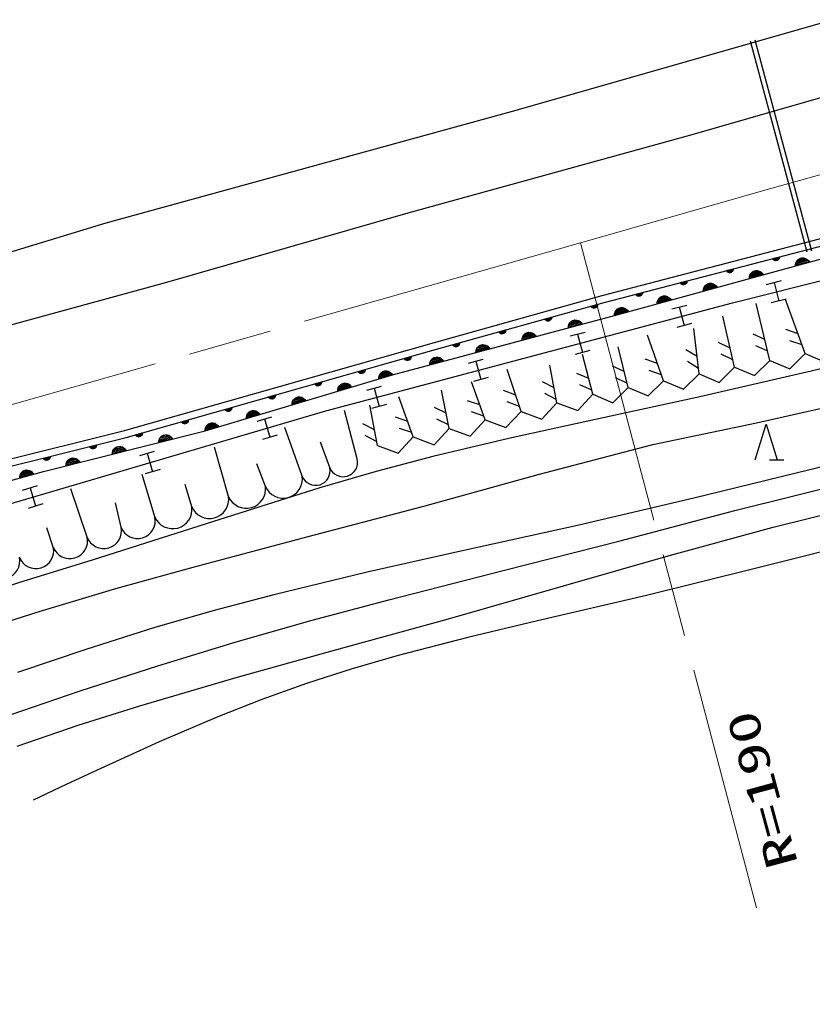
# Model space of a CAD drawing. Units: millimetres, scale not verified. Extents: x 40000 to 680000, y 20000 to 380000.
# Drawn here: x 105489 to 138669, y 253958 to 294539 of the extents above; entities that cross this region are included whole.
import ezdxf
from ezdxf.enums import TextEntityAlignment as Align

# ---------------------------------------------------------------- set-up
doc = ezdxf.new("R2010")
doc.units = ezdxf.units.MM
doc.header["$LTSCALE"] = 1000
doc.linetypes.add('CHAIN', pattern=[18.5, 12, -1.5, 3.5, -1.5])
doc.layers.add('M-BGD', color=7, linetype='Continuous', lineweight=25)
doc.layers.add('M-BMK', color=2, linetype='CHAIN', lineweight=13)
doc.styles.add('ＭＳ ゴシック', font='')
doc.styles.get('ＭＳ ゴシック').set_extended_font_data('MS Gothic')

msp = doc.modelspace()

# ---------------------------------------------------------------- linework, layer by layer
at = {"layer": 'M-BGD'}
for p, q in [((139578, 294539), (126260, 290734)), ((138446, 284798), (136077, 293625)), ((138639, 284850), (136270, 293677)), ((133538, 289693), (143903, 292680)), ((126260, 290734), (109106, 286019)), ((121753, 286443), (133538, 289693)), ((111652, 283544), (121753, 286443)), ((129870, 282994), (141843, 286108)), ((109106, 286019), (93780, 281368)), ((129948, 282704), (141910, 285815)), ((130384, 282152), (142391, 285446)), ((135323, 282688), (142647, 284516)), ((137283, 284592), (137008, 284521)), ((137020, 284504), (137281, 284572)), ((137275, 284551), (137036, 284489)), ((137054, 284475), (137265, 284529)), ((137252, 284507), (137077, 284461)), ((137115, 284452), (137224, 284480)), ((137975, 284351), (138451, 284481)), ((138415, 284510), (137994, 284395)), ((138019, 284441), (138369, 284537)), ((138291, 284554), (138075, 284495)), ((135348, 284089), (135072, 284017)), ((135084, 284001), (135345, 284069)), ((137959, 284269), (138508, 284419)), ((138484, 284452), (137963, 284309)), ((135339, 284048), (135100, 283986)), ((135118, 283971), (135329, 284026)), ((135317, 284003), (135141, 283958)), ((135180, 283948), (135288, 283976)), ((136030, 283739), (136580, 283890)), ((136555, 283922), (136034, 283780)), ((136046, 283822), (136522, 283952)), ((136486, 283981), (136065, 283866)), ((136090, 283911), (136440, 284007)), ((136362, 284025), (136147, 283966)), ((101989, 280908), (111652, 283544)), ((133413, 283586), (133137, 283514)), ((133149, 283498), (133410, 283566)), ((133404, 283545), (133165, 283482)), ((133183, 283468), (133394, 283523)), ((133381, 283500), (133206, 283454)), ((133245, 283445), (133353, 283473)), ((134101, 283210), (134651, 283361)), ((134626, 283393), (134106, 283250)), ((134117, 283292), (134593, 283423)), ((134557, 283452), (134136, 283337)), ((134161, 283382), (134511, 283478)), ((134433, 283496), (134218, 283437)), ((136745, 283455), (137370, 283611)), ((137057, 283533), (137251, 282757)), ((122853, 281030), (129870, 282994)), ((131550, 283101), (131274, 283029)), ((131286, 283013), (131547, 283081)), ((131541, 283060), (131302, 282998)), ((131320, 282983), (131531, 283038)), ((131519, 283016), (131343, 282970)), ((131382, 282961), (131490, 282989)), ((132698, 282864), (132177, 282721)), ((132189, 282763), (132665, 282894)), ((132629, 282923), (132208, 282807)), ((132233, 282853), (132583, 282949)), ((132505, 282967), (132289, 282908)), ((118305, 278168), (135323, 282688)), ((122934, 280742), (129948, 282704)), ((129677, 282609), (129403, 282532)), ((129415, 282516), (129675, 282589)), ((129670, 282568), (129432, 282501)), ((129450, 282487), (129660, 282545)), ((129648, 282523), (129473, 282474)), ((129512, 282465), (129620, 282495)), ((130449, 282364), (130799, 282460)), ((130721, 282477), (130505, 282418)), ((132172, 282681), (132722, 282832)), ((132782, 282427), (133404, 282592)), ((133093, 282510), (133299, 281736)), ((136881, 280276), (136312, 282656)), ((137563, 282835), (136939, 282679)), ((138362, 280559), (137533, 282830)), ((121095, 279668), (130384, 282152)), ((127752, 282070), (127477, 281993)), ((127489, 281977), (127749, 282050)), ((130389, 282192), (130938, 282343)), ((130914, 282375), (130393, 282232)), ((130405, 282274), (130881, 282405)), ((130845, 282434), (130424, 282318)), ((135400, 279992), (134917, 282132)), ((127744, 282029), (127506, 281962)), ((127524, 281948), (127734, 282007)), ((127722, 281984), (127547, 281935)), ((127586, 281926), (127694, 281956)), ((128457, 281675), (129008, 281822)), ((128983, 281855), (128462, 281715)), ((128474, 281757), (128951, 281885)), ((128915, 281914), (128493, 281801)), ((128518, 281847), (128869, 281941)), ((128791, 281959), (128575, 281901)), ((133610, 281819), (132987, 281654)), ((125826, 281531), (125551, 281454)), ((125563, 281438), (125823, 281511)), ((125818, 281490), (125580, 281423)), ((125598, 281409), (125808, 281468)), ((125796, 281445), (125621, 281396)), ((125660, 281387), (125768, 281418)), ((126525, 281158), (127075, 281306)), ((127051, 281338), (126530, 281199)), ((126542, 281241), (127018, 281368)), ((126983, 281397), (126561, 281285)), ((126586, 281330), (126937, 281424)), ((126859, 281442), (126643, 281384)), ((128527, 281297), (129150, 281462)), ((128839, 281380), (129044, 280606)), ((132438, 279425), (131758, 281330)), ((133919, 279708), (133696, 281609)), ((136674, 281145), (136182, 281375)), ((138059, 281391), (137544, 281562)), ((109882, 277345), (122853, 281030)), ((123900, 280992), (123625, 280916)), ((123638, 280899), (123898, 280972)), ((123892, 280951), (123654, 280885)), ((123672, 280870), (123882, 280929)), ((123870, 280906), (123695, 280857)), ((123734, 280849), (123842, 280879)), ((125119, 280821), (124597, 280682)), ((124609, 280724), (125086, 280851)), ((125050, 280881), (124629, 280768)), ((124654, 280813), (125005, 280907)), ((124927, 280925), (124711, 280868)), ((130957, 279141), (130538, 280842)), ((135220, 280790), (134731, 281026)), ((136790, 280659), (136297, 280891)), ((138230, 280921), (137714, 281095)), ((109959, 277055), (122934, 280742)), ((121869, 280420), (121595, 280342)), ((124593, 280642), (125143, 280789)), ((129355, 280689), (128733, 280524)), ((129476, 278858), (129038, 280528)), ((133834, 280438), (133372, 280723)), ((135330, 280302), (134841, 280541)), ((137716, 279924), (138362, 280559)), ((138362, 280559), (139191, 280204)), ((121607, 280326), (121867, 280400)), ((121861, 280378), (121624, 280311)), ((121642, 280297), (121852, 280356)), ((121840, 280333), (121665, 280284)), ((121704, 280275), (121812, 280306)), ((122661, 280125), (123211, 280272)), ((123187, 280305), (122665, 280165)), ((122677, 280207), (123154, 280335)), ((123118, 280364), (122697, 280251)), ((122722, 280297), (123072, 280391)), ((122995, 280409), (122779, 280351)), ((124273, 280167), (124895, 280332)), ((124584, 280250), (124789, 279477)), ((127975, 278500), (127677, 280074)), ((130793, 279807), (130300, 280032)), ((132181, 280147), (131667, 280322)), ((133892, 279941), (133430, 280229)), ((136235, 279640), (136881, 280276)), ((136881, 280276), (137716, 279924)), ((113258, 277323), (121095, 279668)), ((119946, 279873), (119671, 279795)), ((119684, 279779), (119943, 279853)), ((119938, 279832), (119700, 279764)), ((119719, 279750), (119928, 279810)), ((119916, 279787), (119742, 279737)), ((119781, 279729), (119888, 279759)), ((120524, 279536), (121070, 279699)), ((121045, 279731), (120528, 279576)), ((120538, 279619), (121011, 279760)), ((120974, 279788), (120556, 279663)), ((120580, 279709), (120928, 279813)), ((120850, 279829), (120635, 279765)), ((126473, 278143), (125899, 279900)), ((129304, 279513), (128807, 279732)), ((132349, 279676), (131834, 279853)), ((133273, 279073), (133919, 279708)), ((133919, 279708), (134754, 279357)), ((134754, 279357), (135400, 279992)), ((135400, 279992), (136235, 279640)), ((118125, 279356), (117851, 279278)), ((117864, 279262), (118123, 279336)), ((118118, 279315), (117880, 279247)), ((117898, 279233), (118108, 279293)), ((118096, 279270), (117922, 279220)), ((117961, 279212), (118068, 279242)), ((119335, 279219), (118818, 279065)), ((118829, 279107), (119301, 279249)), ((119265, 279277), (118847, 279152)), ((118870, 279198), (119218, 279302)), ((119140, 279318), (118926, 279254)), ((120018, 279037), (120641, 279203)), ((124971, 277786), (124399, 279376)), ((125101, 279559), (124478, 279394)), ((127856, 279130), (127376, 279383)), ((129431, 279030), (128934, 279251)), ((130913, 279321), (130419, 279549)), ((131792, 278789), (132438, 279425)), ((132438, 279425), (133273, 279073)), ((116202, 278809), (115928, 278731)), ((118814, 279024), (119360, 279188)), ((120329, 279120), (120535, 278347)), ((123469, 277429), (123143, 279028)), ((126251, 278822), (125742, 279011)), ((127948, 278638), (127468, 278894)), ((128845, 278178), (129476, 278858)), ((129476, 278858), (130312, 278506)), ((130312, 278506), (130957, 279141)), ((130957, 279141), (131792, 278789)), ((115940, 278715), (116200, 278789)), ((116194, 278768), (115957, 278701)), ((115975, 278686), (116185, 278746)), ((116173, 278723), (115998, 278673)), ((116037, 278665), (116145, 278696)), ((116898, 278451), (117444, 278615)), ((117419, 278646), (116902, 278491)), ((116913, 278534), (117385, 278675)), ((117349, 278703), (116931, 278578)), ((116954, 278625), (117302, 278729)), ((117224, 278744), (117010, 278680)), ((120465, 276715), (120143, 278400)), ((120846, 278429), (120224, 278264)), ((121967, 277072), (121364, 278749)), ((124745, 278414), (124231, 278588)), ((126406, 278347), (125896, 278538)), ((127343, 277821), (127975, 278500)), ((127975, 278500), (128845, 278178)), ((93787, 270956), (118305, 278168)), ((114376, 278291), (114102, 278213)), ((114114, 278197), (114374, 278271)), ((114369, 278250), (114131, 278182)), ((114149, 278168), (114359, 278227)), ((114347, 278204), (114172, 278155)), ((114211, 278146), (114319, 278177)), ((114982, 277878), (115528, 278041)), ((115503, 278073), (114986, 277918)), ((114997, 277960), (115469, 278102)), ((115433, 278130), (115015, 278005)), ((115038, 278051), (115386, 278155)), ((115308, 278171), (115094, 278107)), ((119617, 276154), (119093, 278187)), ((123339, 278065), (122855, 278311)), ((124914, 277943), (124399, 278119)), ((125841, 277464), (126473, 278143)), ((126473, 278143), (127343, 277821)), ((112551, 277772), (112277, 277694)), ((112289, 277678), (112549, 277752)), ((112543, 277731), (112306, 277664)), ((112324, 277649), (112534, 277709)), ((112522, 277686), (112347, 277636)), ((112386, 277628), (112494, 277658)), ((113276, 277446), (113749, 277587)), ((113712, 277615), (113294, 277490)), ((113318, 277536), (113665, 277641)), ((113587, 277656), (113373, 277592)), ((115431, 277740), (116049, 277922)), ((115740, 277831), (115966, 277063)), ((120338, 277377), (119858, 277629)), ((121732, 277725), (121218, 277899)), ((123439, 277575), (122954, 277824)), ((124339, 277107), (124971, 277786)), ((124971, 277786), (125841, 277464)), ((102138, 275409), (109882, 277345)), ((106496, 275632), (113258, 277323)), ((110628, 277226), (110354, 277148)), ((110366, 277132), (110626, 277206)), ((110620, 277185), (110383, 277117)), ((113261, 277363), (113808, 277527)), ((113782, 277558), (113265, 277403)), ((117322, 275432), (116595, 277476)), ((121901, 277255), (121386, 277431)), ((122837, 276750), (123469, 277429)), ((123469, 277429), (124339, 277107)), ((102219, 275120), (109959, 277055)), ((110401, 277103), (110611, 277162)), ((110599, 277140), (110424, 277090)), ((110463, 277082), (110571, 277112)), ((111323, 276878), (111876, 277016)), ((111852, 277049), (111329, 276918)), ((111341, 276960), (111820, 277079)), ((111785, 277109), (111361, 277003)), ((111387, 277048), (111739, 277136)), ((111662, 277156), (111445, 277102)), ((116275, 277154), (115657, 276973)), ((118470, 275793), (118087, 276851)), ((120432, 276886), (119951, 277141)), ((121335, 276393), (121967, 277072)), ((121967, 277072), (122837, 276750)), ((108710, 276724), (108433, 276654)), ((108445, 276638), (108707, 276704)), ((108701, 276683), (108461, 276623)), ((108479, 276608), (108691, 276661)), ((108678, 276638), (108502, 276594)), ((108541, 276585), (108649, 276612)), ((109383, 276393), (109936, 276531)), ((109912, 276564), (109388, 276433)), ((109401, 276474), (109880, 276594)), ((109844, 276624), (109421, 276518)), ((109447, 276563), (109799, 276651)), ((109721, 276671), (109505, 276616)), ((110528, 276298), (111145, 276479)), ((110837, 276389), (111062, 275621)), ((114239, 274579), (113644, 276643)), ((120465, 276715), (121335, 276393)), ((106770, 276238), (106493, 276169)), ((106505, 276153), (106767, 276218)), ((106761, 276198), (106521, 276138)), ((106539, 276123), (106751, 276176)), ((106738, 276153), (106562, 276109)), ((106600, 276099), (106709, 276127)), ((107442, 275907), (107995, 276046)), ((107972, 276078), (107448, 275947)), ((107461, 275989), (107939, 276109)), ((107904, 276139), (107481, 276033)), ((107507, 276078), (107859, 276166)), ((107781, 276185), (107564, 276131)), ((136869, 276115), (137469, 276116)), ((98591, 273445), (106496, 275632)), ((105508, 275398), (106057, 275550)), ((106033, 275582), (105512, 275438)), ((105524, 275480), (106000, 275612)), ((105964, 275640), (105543, 275524)), ((105568, 275570), (105917, 275667)), ((105839, 275684), (105624, 275624)), ((111371, 275712), (110753, 275530)), ((115780, 275006), (115414, 275948)), ((111156, 273727), (110624, 275497)), ((105624, 274855), (106242, 275037)), ((105933, 274946), (106159, 274179)), ((108323, 272887), (107639, 274907)), ((112698, 274153), (112429, 275080)), ((106468, 274270), (105850, 274088)), ((109739, 273307), (109514, 274317)), ((106906, 272467), (106632, 273275))]:
    msp.add_line(p, q, dxfattribs=at)
for points in [[(103645, 268916), (106310, 269774), (109518, 270732), (112753, 271634), (117575, 272913), (122411, 274184), (127192, 275498), (131984, 276752), (136325, 277666), (140652, 278639), (145457, 279975), (150280, 281305), (152588, 281856), (154908, 282349), (157083, 282751), (159266, 283094), (161090, 283329), (162916, 283503), (166700, 283792), (170492, 284142), (174020, 284539), (177548, 284876), (179183, 284970), (180820, 285004)], [(148315, 282184), (143471, 280994), (138612, 279826), (133955, 278755), (129273, 277740), (126020, 277029), (122782, 276261), (120418, 275631), (118059, 274941), (113302, 273434), (108538, 271917), (105492, 270982), (102465, 269989), (99665, 268968), (96848, 268004), (95548, 267621), (94240, 267219)], [(136265, 276115), (136723, 277612), (137180, 276116)], [(143393, 276910), (138550, 275704), (133696, 274512), (128837, 273377), (123952, 272291), (120036, 271414), (116128, 270476), (113634, 269821), (111148, 269106), (108272, 268190), (105414, 267216)], [(76936, 253958), (81539, 255873), (86150, 257798), (90749, 259731), (95360, 261665), (98767, 263055), (102205, 264391), (105106, 265451), (108029, 266455), (111284, 267505), (114558, 268498), (117740, 269411), (120946, 270267), (125778, 271500), (130622, 272734), (135423, 273994), (140237, 275194), (142597, 275721), (144979, 276190), (146494, 276451), (148012, 276689)], [(163053, 275928), (160530, 275919), (158002, 275851), (156338, 275743), (154679, 275576), (152787, 275319), (150892, 275000), (148424, 274512), (145967, 273964), (141112, 272788), (136268, 271567), (131727, 270445), (127165, 269379), (124242, 268684), (121338, 267932), (119411, 267376), (117493, 266760), (115635, 266092), (113787, 265364), (111332, 264316), (108897, 263212), (107479, 262550), (106064, 261884)], [(105390, 264144), (107949, 265015), (110530, 265830), (114559, 267012), (118620, 268140), (123439, 269471), (128251, 270851), (132628, 272102), (137026, 273296), (139836, 274001)]]:
    msp.add_lwpolyline(points, dxfattribs=at)
for points in [[(137286, 284612), (137283, 284576), (137274, 284543), (137254, 284504), (137226, 284478), (137195, 284459), (137150, 284447), (137113, 284449), (137077, 284458), (137040, 284483), (137015, 284506), (136996, 284537)], [(137954, 284228), (137959, 284301), (137977, 284367), (138016, 284446), (138070, 284498), (138132, 284538), (138222, 284563), (138295, 284560), (138369, 284543), (138443, 284495), (138493, 284448), (138533, 284387)], [(135351, 284109), (135348, 284073), (135338, 284040), (135318, 284001), (135291, 283975), (135260, 283955), (135215, 283943), (135178, 283945), (135141, 283955), (135105, 283979), (135080, 284003), (135060, 284033)], [(136025, 283699), (136030, 283772), (136048, 283838), (136087, 283917), (136141, 283969), (136203, 284009), (136293, 284034), (136367, 284031), (136440, 284014), (136514, 283965), (136564, 283919), (136604, 283858)], [(133415, 283606), (133412, 283569), (133403, 283537), (133383, 283497), (133355, 283472), (133324, 283452), (133279, 283440), (133242, 283442), (133206, 283451), (133169, 283476), (133144, 283500), (133125, 283530)], [(134097, 283170), (134101, 283243), (134119, 283309), (134158, 283388), (134212, 283440), (134274, 283480), (134364, 283505), (134438, 283502), (134511, 283484), (134585, 283436), (134635, 283389), (134675, 283329)], [(131552, 283121), (131550, 283085), (131540, 283052), (131520, 283013), (131493, 282987), (131461, 282967), (131416, 282956), (131380, 282958), (131343, 282967), (131306, 282991), (131282, 283015), (131262, 283046)], [(132168, 282641), (132173, 282714), (132191, 282779), (132230, 282859), (132284, 282911), (132346, 282951), (132435, 282976), (132509, 282973), (132582, 282955), (132656, 282907), (132707, 282860), (132746, 282800)], [(129680, 282629), (129677, 282592), (129669, 282559), (129649, 282520), (129622, 282494), (129592, 282473), (129547, 282461), (129510, 282462), (129473, 282471), (129436, 282494), (129411, 282518), (129391, 282548)], [(130384, 282152), (130389, 282224), (130407, 282290), (130446, 282369), (130500, 282421), (130562, 282462), (130652, 282486), (130726, 282483), (130799, 282466), (130873, 282418), (130923, 282371), (130963, 282310)], [(127754, 282090), (127751, 282054), (127743, 282021), (127723, 281981), (127697, 281955), (127666, 281935), (127621, 281922), (127584, 281923), (127547, 281932), (127510, 281956), (127485, 281979), (127465, 282009)], [(128452, 281635), (128457, 281708), (128476, 281773), (128515, 281852), (128570, 281904), (128632, 281944), (128722, 281968), (128796, 281964), (128869, 281947), (128942, 281898), (128992, 281851), (129032, 281790)], [(125828, 281551), (125826, 281515), (125817, 281482), (125798, 281442), (125771, 281416), (125740, 281396), (125695, 281383), (125658, 281384), (125621, 281393), (125584, 281417), (125559, 281440), (125539, 281470)], [(126520, 281118), (126525, 281191), (126544, 281257), (126583, 281336), (126638, 281387), (126700, 281427), (126790, 281451), (126864, 281448), (126937, 281430), (127010, 281381), (127060, 281334), (127100, 281273)], [(123902, 281012), (123900, 280976), (123891, 280943), (123872, 280903), (123845, 280877), (123814, 280857), (123769, 280844), (123732, 280846), (123695, 280854), (123658, 280878), (123633, 280901), (123613, 280932)], [(124588, 280602), (124593, 280675), (124611, 280740), (124651, 280819), (124705, 280871), (124768, 280911), (124857, 280935), (124931, 280931), (125004, 280913), (125078, 280865), (125128, 280818), (125167, 280757)], [(121871, 280440), (121869, 280403), (121861, 280370), (121842, 280331), (121815, 280304), (121784, 280284), (121739, 280271), (121702, 280272), (121665, 280281), (121628, 280304), (121603, 280328), (121583, 280358)], [(122656, 280085), (122661, 280158), (122679, 280223), (122719, 280302), (122773, 280354), (122836, 280394), (122925, 280418), (122999, 280414), (123072, 280397), (123146, 280348), (123196, 280301), (123235, 280240)], [(119948, 279893), (119946, 279857), (119937, 279824), (119918, 279784), (119891, 279758), (119860, 279737), (119815, 279725), (119778, 279726), (119742, 279734), (119705, 279758), (119679, 279781), (119659, 279811)], [(120520, 279496), (120523, 279569), (120540, 279635), (120577, 279715), (120630, 279768), (120691, 279810), (120780, 279837), (120854, 279835), (120928, 279820), (121002, 279773), (121054, 279727), (121095, 279668)], [(118128, 279376), (118125, 279340), (118117, 279307), (118098, 279267), (118071, 279241), (118040, 279220), (117995, 279207), (117958, 279209), (117922, 279217), (117885, 279241), (117859, 279264), (117839, 279294)], [(118811, 278984), (118814, 279057), (118830, 279123), (118867, 279203), (118920, 279257), (118981, 279298), (119070, 279325), (119144, 279324), (119218, 279308), (119293, 279262), (119344, 279216), (119385, 279156)], [(116204, 278829), (116202, 278793), (116193, 278760), (116174, 278720), (116147, 278694), (116116, 278674), (116072, 278661), (116035, 278662), (115998, 278670), (115961, 278694), (115936, 278717), (115915, 278747)], [(116895, 278411), (116898, 278484), (116914, 278550), (116951, 278630), (117004, 278683), (117065, 278725), (117154, 278752), (117228, 278750), (117302, 278735), (117377, 278688), (117428, 278643), (117469, 278583)], [(114378, 278311), (114376, 278274), (114368, 278241), (114349, 278202), (114322, 278175), (114291, 278155), (114246, 278142), (114209, 278143), (114173, 278152), (114135, 278175), (114110, 278199), (114090, 278229)], [(114979, 277838), (114982, 277911), (114998, 277977), (115035, 278057), (115088, 278110), (115149, 278152), (115238, 278178), (115312, 278177), (115386, 278161), (115461, 278115), (115512, 278069), (115553, 278010)], [(112553, 277792), (112551, 277756), (112542, 277723), (112523, 277683), (112496, 277657), (112466, 277636), (112421, 277624), (112384, 277625), (112347, 277633), (112310, 277657), (112285, 277680), (112265, 277710)], [(113258, 277323), (113261, 277396), (113277, 277462), (113314, 277542), (113367, 277595), (113428, 277637), (113518, 277664), (113592, 277662), (113665, 277647), (113740, 277600), (113791, 277555), (113833, 277495)], [(110630, 277246), (110628, 277209), (110620, 277177), (110600, 277137), (110574, 277111), (110543, 277090), (110498, 277077), (110461, 277079), (110424, 277087), (110387, 277111), (110362, 277134), (110342, 277164)], [(111318, 276838), (111324, 276911), (111343, 276976), (111384, 277054), (111439, 277105), (111502, 277144), (111593, 277166), (111666, 277162), (111739, 277143), (111812, 277093), (111861, 277045), (111900, 276983)], [(108713, 276744), (108709, 276707), (108700, 276675), (108679, 276635), (108652, 276610), (108620, 276591), (108575, 276579), (108538, 276582), (108502, 276591), (108465, 276616), (108441, 276640), (108422, 276671)], [(109377, 276353), (109384, 276425), (109403, 276490), (109444, 276569), (109499, 276620), (109562, 276659), (109652, 276681), (109726, 276676), (109799, 276657), (109872, 276608), (109921, 276560), (109959, 276498)], [(106772, 276258), (106769, 276222), (106760, 276190), (106739, 276150), (106712, 276125), (106680, 276106), (106635, 276094), (106598, 276097), (106562, 276106), (106525, 276131), (106501, 276155), (106481, 276186)], [(107437, 275867), (107444, 275940), (107463, 276005), (107504, 276084), (107559, 276134), (107622, 276173), (107712, 276196), (107786, 276191), (107859, 276172), (107931, 276123), (107981, 276074), (108019, 276013)], [(105503, 275357), (105508, 275430), (105526, 275496), (105565, 275575), (105619, 275627), (105680, 275668), (105770, 275693), (105844, 275690), (105917, 275673), (105991, 275625), (106042, 275578), (106082, 275517)]]:
    msp.add_lwpolyline(points, close=True, dxfattribs=at)
for centre, radius, start, end in [((119031, 276013), 603, 201.3987, 13.4989), ((117883, 275652), 603, 201.3987, 13.4989), ((116523, 275322), 807, 203.0654, 7.8602), ((114981, 274896), 807, 203.0654, 7.8602), ((113440, 274469), 807, 203.0654, 7.8602), ((111898, 274043), 807, 203.0654, 7.8602), ((110433, 273566), 741, 200.4558, 12.5561), ((109017, 273146), 741, 200.4558, 12.5561), ((107600, 272726), 741, 200.4558, 12.5561), ((106183, 272306), 741, 200.4558, 12.5561), ((104766, 271886), 741, 200.4558, 12.5561)]:
    msp.add_arc(centre, radius, start, end, dxfattribs=at)
at = {"layer": 'M-BMK'}
for p, q in [((141116, 288635), (136924, 287461)), ((136924, 287461), (128959, 285197)), ((128959, 285197), (93042, 274968)), ((128959, 285197), (136326, 257374))]:
    msp.add_line(p, q, dxfattribs=at)

# ---------------------------------------------------------------- texts
at = {"layer": 'M-BMK', "style": 'ＭＳ ゴシック', "width": 1.5}
msp.add_text('R=190', height=1320, rotation=105.202, dxfattribs=at).set_placement((138446, 259342), align=Align.BOTTOM_LEFT)

doc.saveas('drawing.dxf')
